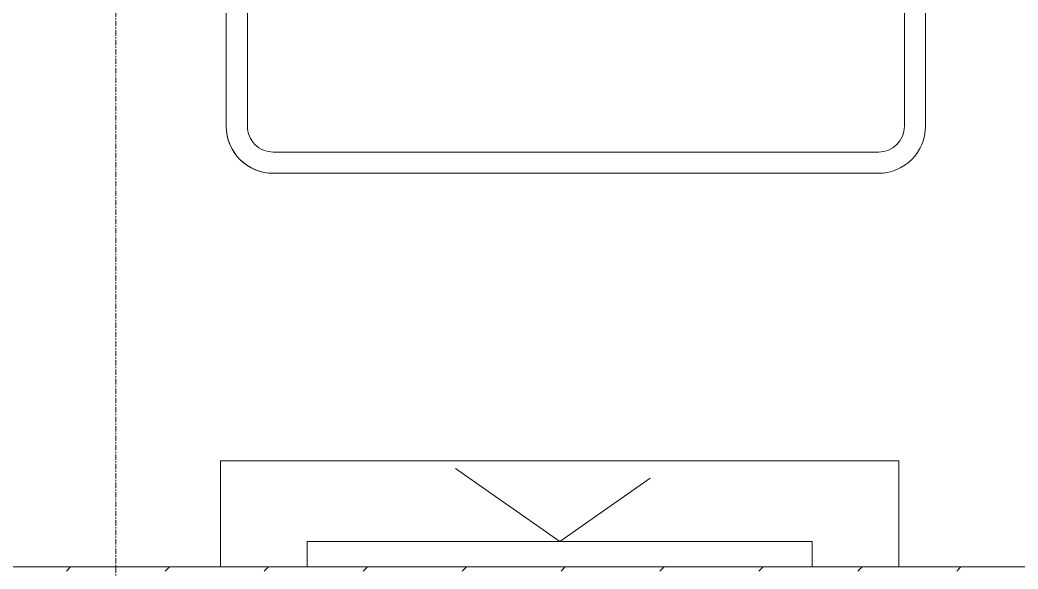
# Model space of a CAD drawing. Header units: millimetres. Extents: x -24439 to 198341, y -52871 to 149926.
# Drawn here: x 45726 to 48080, y 66842 to 68137 of the extents above; entities that cross this region are included whole.
import ezdxf

# ---------------------------------------------------------------- set-up
doc = ezdxf.new("R2010")
doc.units = ezdxf.units.MM
doc.linetypes.add('Grid Line', pattern=[22.225, 12.7, -3.175, 3.175, -3.175])
for name, color, linetype, lineweight in [('0-1', 7, 'Continuous', 5), ('A-WALL-PATT-2', 9, 'Continuous', 9), ('I-FURN-1', 9, 'Continuous', 9), ('I-WALL-1', 253, 'Continuous', 18), ('S-GRID-1', 1, 'Grid Line', 9)]:
    doc.layers.add(name, color=color, linetype=linetype, lineweight=lineweight)

# ---------------------------------------------------------------- blocks, each defined once
blk = doc.blocks.new('GIUONG NGU-2TAB-1600x2000 - GIUONG NGU-2TAB-1600x2000-V18-TKCS_MB ĐỊNH VỊ CAO ĐỘ THIẾT KẾ')
at = {"layer": 'I-FURN-1'}
for p, q in [((569.6, 2050), (1997.1, 2050)), ((1997.1, 2050), (569.6, 2050)), ((1997.1, 2000), (569.6, 2000)), ((458.5, 50), (458.5, 1938.9)), ((458.5, 1938.9), (458.5, 50)), ((508.5, 1938.9), (508.5, 100)), ((2058.2, 100), (2058.2, 1938.9)), ((2108.2, 1938.9), (2108.2, 50)), ((2108.2, 50), (2108.2, 1938.9))]:
    blk.add_line(p, q, dxfattribs=at)
for centre, radius, start, end in [((569.6, 1938.9), 111.1, 90, 180), ((569.6, 1938.9), 111.1, 90, 180), ((1997.1, 1938.9), 111.1, 0, 90), ((1997.1, 1938.9), 111.1, 360, 90), ((569.6, 1938.9), 61.1, 90, 180), ((1997.1, 1938.9), 61.1, 360, 90)]:
    blk.add_arc(centre, radius, start, end, dxfattribs=at)
blk = doc.blocks.new('RES_BAN AN - RES_BAN AN-850636-TKCS_MB ĐỊNH VỊ CAO ĐỘ THIẾT KẾ')
at = {"layer": 'I-FURN-1'}
for p, q in [((0, 250), (1600, 250)), ((0, 0), (0, 250)), ((1600, 250), (1600, 0))]:
    blk.add_line(p, q, dxfattribs=at)
blk = doc.blocks.new('KE TIVI-2 - KE TIVI-2-850637-TKCS_MB ĐỊNH VỊ CAO ĐỘ THIẾT KẾ')
at = {"layer": 'I-FURN-1'}
for p, q in [((0, 60), (-245.7, 232.1)), ((213, 209.1), (0, 60)), ((-595.6, 60), (595.6, 60)), ((-595.6, 0), (-595.6, 60)), ((595.6, 60), (595.6, 0))]:
    blk.add_line(p, q, dxfattribs=at)
blk = doc.blocks.new('NCV_TKTC_TANG 1_rvt-1-TKCS_MB ĐỊNH VỊ CAO ĐỘ THIẾT KẾ')
at = {"layer": 'A-WALL-PATT-2'}
h = blk.add_hatch(dxfattribs=at)
h.set_pattern_fill('FP_3', color=256, style=0, pattern_type=2)
h.set_pattern_definition([(45, (0, 0), (-116.67262, 116.67262), [])])
h.paths.add_polyline_path([(44652.6, 66836.9), (44752.6, 66836.9), (44752.6, 66846.9), (44652.6, 66846.9)])
h.paths.add_polyline_path([(49052.6, 66836.9), (49052.6, 66846.9), (45552.6, 66846.9), (45552.6, 66836.9), (48931.3, 66836.9)])
at = {"layer": 'I-WALL-1'}
blk.add_line((49042.6, 66846.9), (45552.6, 66846.9), dxfattribs=at)
at = {"layer": 'I-FURN-1', "rotation": 180}
blk.add_blockref('GIUONG NGU-2TAB-1600x2000 - GIUONG NGU-2TAB-1600x2000-V18-TKCS_MB ĐỊNH VỊ CAO ĐỘ THIẾT KẾ', (48320.9, 69825.3), dxfattribs=at)
at = {"layer": 'I-FURN-1'}
for name, p in [('RES_BAN AN - RES_BAN AN-850636-TKCS_MB ĐỊNH VỊ CAO ĐỘ THIẾT KẾ', (46199.6, 66846.9)), ('KE TIVI-2 - KE TIVI-2-850637-TKCS_MB ĐỊNH VỊ CAO ĐỘ THIẾT KẾ', (46999.6, 66846.9))]:
    blk.add_blockref(name, p, dxfattribs=at)

msp = doc.modelspace()

# ---------------------------------------------------------------- linework, layer by layer
at = {"layer": 'S-GRID-1'}
msp.add_line((45952.6, 20960.6), (45952.6, 80482.7), dxfattribs=at)

# ---------------------------------------------------------------- block references
at = {"layer": '0-1'}
msp.add_blockref('NCV_TKTC_TANG 1_rvt-1-TKCS_MB ĐỊNH VỊ CAO ĐỘ THIẾT KẾ', (0, 0), dxfattribs=at)

doc.saveas('drawing.dxf')
